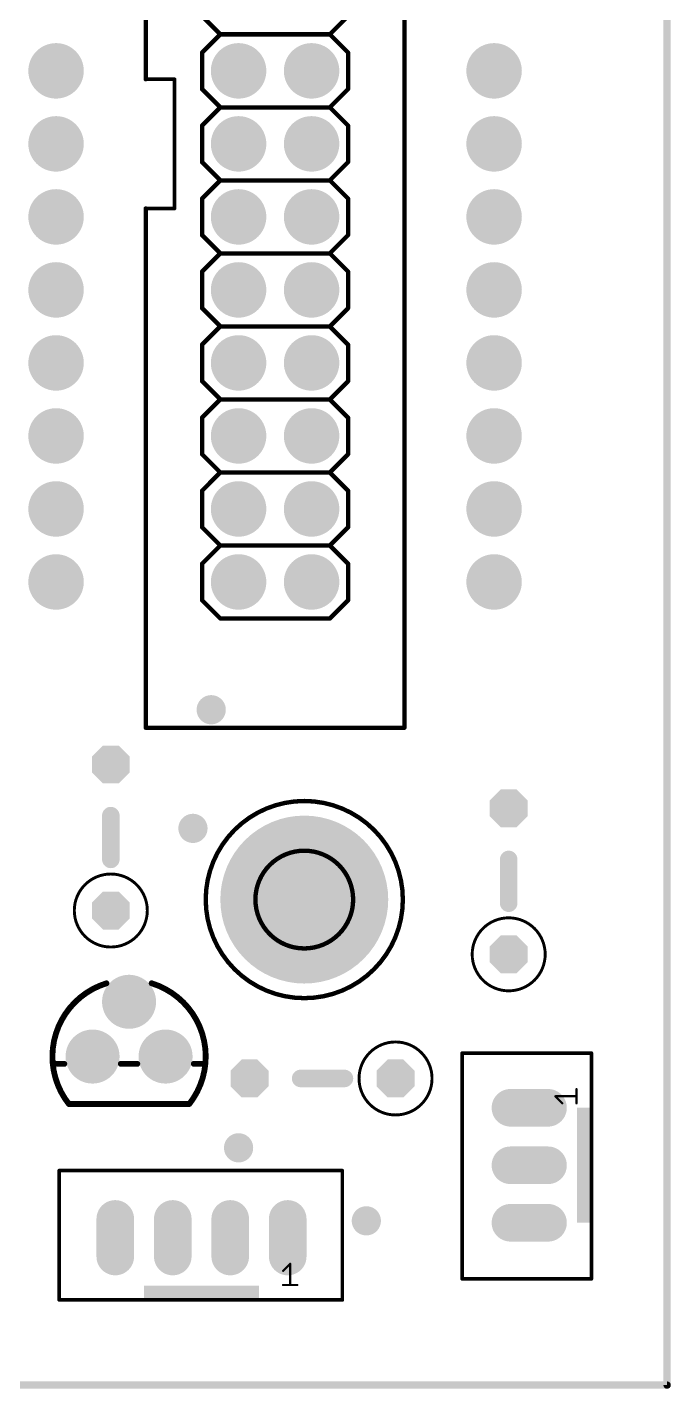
# Model space of a CAD drawing. Extents: x -0.01 to 3.94, y -0.01 to 3.15.
# Drawn here: x 3.06 to 3.942, y -0.005 to 1.86 of the extents above; entities that cross this region are included whole.
import ezdxf

# ---------------------------------------------------------------- set-up
doc = ezdxf.new("R2010")
doc.units = 0
for name, color, linetype in [('17', 94, 'CONTINUOUS'), ('18', 94, 'CONTINUOUS'), ('20', 178, 'CONTINUOUS'), ('21', 250, 'CONTINUOUS')]:
    doc.layers.add(name, color=color, linetype=linetype)

# ---------------------------------------------------------------- blocks, each defined once
blk = doc.blocks.new('ROUNDP')
at = {"const_width": 0.5}
blk.add_lwpolyline([(0, -0.25, 1), (0, 0.25, 1), (0, -0.25)], format="xyb", dxfattribs=at)
blk = doc.blocks.new('RECT')
blk.add_solid([(-0.5, -0.5), (0.5, -0.5), (-0.5, 0.5), (0.5, 0.5)])
blk = doc.blocks.new('LONGP100')
at = {"const_width": 1}
blk.add_lwpolyline([(-0.5, 0), (0.5, 0)], dxfattribs=at)
at = {"const_width": 0.5}
for points in [[(-0.5, 0.25, 1), (-0.5, -0.25)], [(0.5, -0.25, 1), (0.5, 0.25)]]:
    blk.add_lwpolyline(points, format="xyb", dxfattribs=at)
blk = doc.blocks.new('OCTAGONP')
at = {"const_width": 0.5}
blk.add_lwpolyline([(-0.25, -0.103553), (-0.25, 0.103553), (-0.103553, 0.25), (0.103553, 0.25), (0.25, 0.103553), (0.25, -0.103553), (0.103553, -0.25), (-0.103553, -0.25), (-0.25, -0.103553), (-0.25, 0.103553)], dxfattribs=at)
blk = doc.blocks.new('ROUNDV')
at = {"const_width": 0.5}
blk.add_lwpolyline([(0, -0.25, 1), (0, 0.25, 1), (0, -0.25)], format="xyb", dxfattribs=at)

msp = doc.modelspace()

# ---------------------------------------------------------------- linework, layer by layer
at = {"layer": '20', "const_width": 0.01}
for points in [[(3.937008, 3.149606), (3.937008, 0)], [(3.937008, 0), (0, 0)]]:
    msp.add_lwpolyline(points, dxfattribs=at)
at = {"layer": '20', "const_width": 0.005}
for points in [[(3.934508, 0, 1), (3.939508, 0)], [(3.937008, -0.0025, 1), (3.937008, 0.0025)]]:
    msp.add_lwpolyline(points, format="xyb", dxfattribs=at)
at = {"layer": '21'}
for points, const_width in [([(3.222835, 2.499606), (3.222835, 1.788583)], 0.006), ([(3.577165, 0.900394), (3.577165, 2.499606)], 0.006), ([(3.3, 1.875), (3.325, 1.85)], 0.006), ([(3.5, 1.875), (3.475, 1.85)], 0.006), ([(3.325, 1.85), (3.3, 1.825)], 0.006), ([(3.475, 1.85), (3.325, 1.85)], 0.006), ([(3.475, 1.85), (3.5, 1.825)], 0.006), ([(3.3, 1.825), (3.3, 1.775)], 0.006), ([(3.5, 1.825), (3.5, 1.775)], 0.006), ([(3.222835, 1.788583), (3.262205, 1.788583)], 0.005), ([(3.262205, 1.788583), (3.262205, 1.611417)], 0.005), ([(3.3, 1.775), (3.325, 1.75)], 0.006), ([(3.5, 1.775), (3.475, 1.75)], 0.006), ([(3.325, 1.75), (3.3, 1.725)], 0.006), ([(3.475, 1.75), (3.325, 1.75)], 0.006), ([(3.475, 1.75), (3.5, 1.725)], 0.006), ([(3.3, 1.675), (3.3, 1.725)], 0.006), ([(3.5, 1.725), (3.5, 1.675)], 0.006), ([(3.325, 1.65), (3.3, 1.675)], 0.006), ([(3.5, 1.675), (3.475, 1.65)], 0.006), ([(3.325, 1.65), (3.3, 1.625)], 0.006), ([(3.475, 1.65), (3.325, 1.65)], 0.006), ([(3.475, 1.65), (3.5, 1.625)], 0.006), ([(3.3, 1.575), (3.3, 1.625)], 0.006), ([(3.5, 1.625), (3.5, 1.575)], 0.006), ([(3.222835, 1.611417), (3.222835, 0.900394)], 0.006), ([(3.262205, 1.611417), (3.222835, 1.611417)], 0.005), ([(3.325, 1.55), (3.3, 1.575)], 0.006), ([(3.5, 1.575), (3.475, 1.55)], 0.006), ([(3.325, 1.55), (3.3, 1.525)], 0.006), ([(3.475, 1.55), (3.325, 1.55)], 0.006), ([(3.475, 1.55), (3.5, 1.525)], 0.006), ([(3.3, 1.475), (3.3, 1.525)], 0.006), ([(3.5, 1.525), (3.5, 1.475)], 0.006), ([(3.325, 1.45), (3.3, 1.475)], 0.006), ([(3.5, 1.475), (3.475, 1.45)], 0.006), ([(3.325, 1.45), (3.3, 1.425)], 0.006), ([(3.475, 1.45), (3.325, 1.45)], 0.006), ([(3.475, 1.45), (3.5, 1.425)], 0.006), ([(3.3, 1.375), (3.3, 1.425)], 0.006), ([(3.5, 1.425), (3.5, 1.375)], 0.006), ([(3.325, 1.35), (3.3, 1.375)], 0.006), ([(3.5, 1.375), (3.475, 1.35)], 0.006), ([(3.325, 1.35), (3.3, 1.325)], 0.006), ([(3.475, 1.35), (3.325, 1.35)], 0.006), ([(3.475, 1.35), (3.5, 1.325)], 0.006), ([(3.3, 1.275), (3.3, 1.325)], 0.006), ([(3.5, 1.325), (3.5, 1.275)], 0.006), ([(3.325, 1.25), (3.3, 1.275)], 0.006), ([(3.5, 1.275), (3.475, 1.25)], 0.006), ([(3.325, 1.25), (3.3, 1.225)], 0.006), ([(3.475, 1.25), (3.325, 1.25)], 0.006), ([(3.475, 1.25), (3.5, 1.225)], 0.006), ([(3.3, 1.175), (3.3, 1.225)], 0.006), ([(3.5, 1.225), (3.5, 1.175)], 0.006), ([(3.325, 1.15), (3.3, 1.175)], 0.006), ([(3.475, 1.15), (3.5, 1.175)], 0.006), ([(3.325, 1.15), (3.3, 1.125)], 0.006), ([(3.475, 1.15), (3.325, 1.15)], 0.006), ([(3.475, 1.15), (3.5, 1.125)], 0.006), ([(3.3, 1.075), (3.3, 1.125)], 0.006), ([(3.5, 1.075), (3.5, 1.125)], 0.006), ([(3.325, 1.05), (3.3, 1.075)], 0.006), ([(3.5, 1.075), (3.475, 1.05)], 0.006), ([(3.475, 1.05), (3.325, 1.05)], 0.006), ([(3.577165, 0.900394), (3.222835, 0.900394)], 0.006), ([(3.175, 0.72), (3.175, 0.78)], 0.024), ([(3.72, 0.66), (3.72, 0.72)], 0.024), ([(3.656201, 0.145571), (3.656201, 0.454626)], 0.005), ([(3.656201, 0.454626), (3.833366, 0.454626)], 0.005), ([(3.833366, 0.454626), (3.833366, 0.145571)], 0.005), ([(3.095476, 0.44), (3.111272, 0.44)], 0.008), ([(3.188728, 0.44), (3.211272, 0.44)], 0.008), ([(3.288728, 0.44), (3.304524, 0.44)], 0.008), ([(3.495, 0.42), (3.435, 0.42)], 0.024), ([(3.79352, 0.385949), (3.783845, 0.395624)], 0.003), ([(3.783845, 0.395624), (3.81287, 0.395624)], 0.003), ([(3.81287, 0.385949), (3.81287, 0.405299)], 0.003), ([(3.117539, 0.385), (3.282461, 0.385)], 0.008), ([(3.104331, 0.293799), (3.492126, 0.293799)], 0.005), ([(3.104331, 0.116634), (3.104331, 0.293799)], 0.005), ([(3.492126, 0.293799), (3.492126, 0.116634)], 0.005), ([(3.410949, 0.15648), (3.420624, 0.166155)], 0.003), ([(3.420624, 0.166155), (3.420624, 0.13713)], 0.003), ([(3.410949, 0.13713), (3.430299, 0.13713)], 0.003), ([(3.833366, 0.145571), (3.656201, 0.145571)], 0.005), ([(3.492126, 0.116634), (3.104331, 0.116634)], 0.005)]:
    msp.add_lwpolyline(points, dxfattribs=dict(at, const_width=const_width))
for points, const_width in [([(3.325, 1.8515, 1), (3.325, 1.8485)], 0.003), ([(3.326061, 1.848939, 1), (3.323939, 1.851061)], 0.003), ([(3.323939, 1.848939, 1), (3.326061, 1.851061)], 0.003), ([(3.476061, 1.851061, 1), (3.473939, 1.848939)], 0.003), ([(3.473939, 1.851061, 1), (3.476061, 1.848939)], 0.003), ([(3.475, 1.8485, 1), (3.475, 1.8515)], 0.003), ([(3.3015, 1.825, 1), (3.2985, 1.825)], 0.003), ([(3.298939, 1.826061, 1), (3.301061, 1.823939)], 0.003), ([(3.5015, 1.825, 1), (3.4985, 1.825)], 0.003), ([(3.498939, 1.823939, 1), (3.501061, 1.826061)], 0.003), ([(3.222835, 1.789833, 1), (3.222835, 1.787333)], 0.0025), ([(3.263455, 1.788583, 1), (3.260955, 1.788583)], 0.0025), ([(3.262205, 1.787333, 1), (3.262205, 1.789833)], 0.0025), ([(3.221335, 1.788583, 1), (3.224335, 1.788583)], 0.003), ([(3.301061, 1.776061, 1), (3.298939, 1.773939)], 0.003), ([(3.2985, 1.775, 1), (3.3015, 1.775)], 0.003), ([(3.4985, 1.775, 1), (3.5015, 1.775)], 0.003), ([(3.501061, 1.773939, 1), (3.498939, 1.776061)], 0.003), ([(3.325, 1.7515, 1), (3.325, 1.7485)], 0.003), ([(3.326061, 1.748939, 1), (3.323939, 1.751061)], 0.003), ([(3.476061, 1.751061, 1), (3.473939, 1.748939)], 0.003), ([(3.475, 1.7485, 1), (3.475, 1.7515)], 0.003), ([(3.323939, 1.748939, 1), (3.326061, 1.751061)], 0.003), ([(3.473939, 1.751061, 1), (3.476061, 1.748939)], 0.003), ([(3.3015, 1.725, 1), (3.2985, 1.725)], 0.003), ([(3.298939, 1.726061, 1), (3.301061, 1.723939)], 0.003), ([(3.5015, 1.725, 1), (3.4985, 1.725)], 0.003), ([(3.498939, 1.723939, 1), (3.501061, 1.726061)], 0.003), ([(3.301061, 1.676061, 1), (3.298939, 1.673939)], 0.003), ([(3.2985, 1.675, 1), (3.3015, 1.675)], 0.003), ([(3.4985, 1.675, 1), (3.5015, 1.675)], 0.003), ([(3.501061, 1.673939, 1), (3.498939, 1.676061)], 0.003), ([(3.325, 1.6515, 1), (3.325, 1.6485)], 0.003), ([(3.326061, 1.648939, 1), (3.323939, 1.651061)], 0.003), ([(3.323939, 1.648939, 1), (3.326061, 1.651061)], 0.003), ([(3.476061, 1.651061, 1), (3.473939, 1.648939)], 0.003), ([(3.473939, 1.651061, 1), (3.476061, 1.648939)], 0.003), ([(3.475, 1.6485, 1), (3.475, 1.6515)], 0.003), ([(3.3015, 1.625, 1), (3.2985, 1.625)], 0.003), ([(3.298939, 1.626061, 1), (3.301061, 1.623939)], 0.003), ([(3.5015, 1.625, 1), (3.4985, 1.625)], 0.003), ([(3.498939, 1.623939, 1), (3.501061, 1.626061)], 0.003), ([(3.224335, 1.611417, 1), (3.221335, 1.611417)], 0.003), ([(3.222835, 1.612667, 1), (3.222835, 1.610167)], 0.0025), ([(3.260955, 1.611417, 1), (3.263455, 1.611417)], 0.0025), ([(3.262205, 1.610167, 1), (3.262205, 1.612667)], 0.0025), ([(3.301061, 1.576061, 1), (3.298939, 1.573939)], 0.003), ([(3.2985, 1.575, 1), (3.3015, 1.575)], 0.003), ([(3.4985, 1.575, 1), (3.5015, 1.575)], 0.003), ([(3.501061, 1.573939, 1), (3.498939, 1.576061)], 0.003), ([(3.325, 1.5515, 1), (3.325, 1.5485)], 0.003), ([(3.326061, 1.548939, 1), (3.323939, 1.551061)], 0.003), ([(3.323939, 1.548939, 1), (3.326061, 1.551061)], 0.003), ([(3.476061, 1.551061, 1), (3.473939, 1.548939)], 0.003), ([(3.473939, 1.551061, 1), (3.476061, 1.548939)], 0.003), ([(3.475, 1.5485, 1), (3.475, 1.5515)], 0.003), ([(3.3015, 1.525, 1), (3.2985, 1.525)], 0.003), ([(3.298939, 1.526061, 1), (3.301061, 1.523939)], 0.003), ([(3.5015, 1.525, 1), (3.4985, 1.525)], 0.003), ([(3.498939, 1.523939, 1), (3.501061, 1.526061)], 0.003), ([(3.301061, 1.476061, 1), (3.298939, 1.473939)], 0.003), ([(3.2985, 1.475, 1), (3.3015, 1.475)], 0.003), ([(3.4985, 1.475, 1), (3.5015, 1.475)], 0.003), ([(3.501061, 1.473939, 1), (3.498939, 1.476061)], 0.003), ([(3.325, 1.4515, 1), (3.325, 1.4485)], 0.003), ([(3.326061, 1.448939, 1), (3.323939, 1.451061)], 0.003), ([(3.323939, 1.448939, 1), (3.326061, 1.451061)], 0.003), ([(3.476061, 1.451061, 1), (3.473939, 1.448939)], 0.003), ([(3.473939, 1.451061, 1), (3.476061, 1.448939)], 0.003), ([(3.475, 1.4485, 1), (3.475, 1.4515)], 0.003), ([(3.3015, 1.425, 1), (3.2985, 1.425)], 0.003), ([(3.298939, 1.426061, 1), (3.301061, 1.423939)], 0.003), ([(3.5015, 1.425, 1), (3.4985, 1.425)], 0.003), ([(3.498939, 1.423939, 1), (3.501061, 1.426061)], 0.003), ([(3.301061, 1.376061, 1), (3.298939, 1.373939)], 0.003), ([(3.2985, 1.375, 1), (3.3015, 1.375)], 0.003), ([(3.4985, 1.375, 1), (3.5015, 1.375)], 0.003), ([(3.501061, 1.373939, 1), (3.498939, 1.376061)], 0.003), ([(3.325, 1.3515, 1), (3.325, 1.3485)], 0.003), ([(3.326061, 1.348939, 1), (3.323939, 1.351061)], 0.003), ([(3.323939, 1.348939, 1), (3.326061, 1.351061)], 0.003), ([(3.476061, 1.351061, 1), (3.473939, 1.348939)], 0.003), ([(3.473939, 1.351061, 1), (3.476061, 1.348939)], 0.003), ([(3.475, 1.3485, 1), (3.475, 1.3515)], 0.003), ([(3.3015, 1.325, 1), (3.2985, 1.325)], 0.003), ([(3.298939, 1.326061, 1), (3.301061, 1.323939)], 0.003), ([(3.5015, 1.325, 1), (3.4985, 1.325)], 0.003), ([(3.498939, 1.323939, 1), (3.501061, 1.326061)], 0.003), ([(3.301061, 1.276061, 1), (3.298939, 1.273939)], 0.003), ([(3.2985, 1.275, 1), (3.3015, 1.275)], 0.003), ([(3.4985, 1.275, 1), (3.5015, 1.275)], 0.003), ([(3.501061, 1.273939, 1), (3.498939, 1.276061)], 0.003), ([(3.325, 1.2515, 1), (3.325, 1.2485)], 0.003), ([(3.326061, 1.248939, 1), (3.323939, 1.251061)], 0.003), ([(3.323939, 1.248939, 1), (3.326061, 1.251061)], 0.003), ([(3.476061, 1.251061, 1), (3.473939, 1.248939)], 0.003), ([(3.473939, 1.251061, 1), (3.476061, 1.248939)], 0.003), ([(3.475, 1.2485, 1), (3.475, 1.2515)], 0.003), ([(3.3015, 1.225, 1), (3.2985, 1.225)], 0.003), ([(3.298939, 1.226061, 1), (3.301061, 1.223939)], 0.003), ([(3.5015, 1.225, 1), (3.4985, 1.225)], 0.003), ([(3.498939, 1.223939, 1), (3.501061, 1.226061)], 0.003), ([(3.301061, 1.176061, 1), (3.298939, 1.173939)], 0.003), ([(3.2985, 1.175, 1), (3.3015, 1.175)], 0.003), ([(3.4985, 1.175, 1), (3.5015, 1.175)], 0.003), ([(3.501061, 1.173939, 1), (3.498939, 1.176061)], 0.003), ([(3.325, 1.1515, 1), (3.325, 1.1485)], 0.003), ([(3.326061, 1.148939, 1), (3.323939, 1.151061)], 0.003), ([(3.323939, 1.148939, 1), (3.326061, 1.151061)], 0.003), ([(3.476061, 1.151061, 1), (3.473939, 1.148939)], 0.003), ([(3.473939, 1.151061, 1), (3.476061, 1.148939)], 0.003), ([(3.475, 1.1485, 1), (3.475, 1.1515)], 0.003), ([(3.3015, 1.125, 1), (3.2985, 1.125)], 0.003), ([(3.298939, 1.126061, 1), (3.301061, 1.123939)], 0.003), ([(3.5015, 1.125, 1), (3.4985, 1.125)], 0.003), ([(3.498939, 1.123939, 1), (3.501061, 1.126061)], 0.003), ([(3.301061, 1.076061, 1), (3.298939, 1.073939)], 0.003), ([(3.2985, 1.075, 1), (3.3015, 1.075)], 0.003), ([(3.4985, 1.075, 1), (3.5015, 1.075)], 0.003), ([(3.501061, 1.073939, 1), (3.498939, 1.076061)], 0.003), ([(3.325, 1.0515, 1), (3.325, 1.0485)], 0.003), ([(3.323939, 1.048939, 1), (3.326061, 1.051061)], 0.003), ([(3.473939, 1.051061, 1), (3.476061, 1.048939)], 0.003), ([(3.475, 1.0485, 1), (3.475, 1.0515)], 0.003), ([(3.222835, 0.901894, 1), (3.222835, 0.898894)], 0.003), ([(3.221335, 0.900394, 1), (3.224335, 0.900394)], 0.003), ([(3.575665, 0.900394, 1), (3.578665, 0.900394)], 0.003), ([(3.577165, 0.898894, 1), (3.577165, 0.901894)], 0.003), ([(3.44, 0.53, 1), (3.44, 0.8, 1), (3.44, 0.53)], 0.006), ([(3.181, 0.78, 1), (3.169, 0.78)], 0.012), ([(3.44, 0.598071, 1), (3.44, 0.731929, 1), (3.44, 0.598071)], 0.006), ([(3.726, 0.72, 1), (3.714, 0.72)], 0.012), ([(3.169, 0.72, 1), (3.181, 0.72)], 0.012), ([(3.175, 0.6, 1), (3.175, 0.7, 1), (3.175, 0.6)], 0.004), ([(3.714, 0.66, 1), (3.726, 0.66)], 0.012), ([(3.72, 0.54, 1), (3.72, 0.64, 1), (3.72, 0.54)], 0.004), ([(3.169043, 0.550335, 0.526677), (3.117535, 0.385)], 0.008), ([(3.169633, 0.548424, 1), (3.168454, 0.552246)], 0.004), ([(3.231546, 0.552242, 1), (3.230367, 0.548419)], 0.004), ([(3.282461, 0.385, 0.52668), (3.230957, 0.550331)], 0.008), ([(3.565, 0.37, 1), (3.565, 0.47, 1), (3.565, 0.37)], 0.004), ([(3.657451, 0.454626, 1), (3.654951, 0.454626)], 0.0025), ([(3.656201, 0.455876, 1), (3.656201, 0.453376)], 0.0025), ([(3.834616, 0.454626, 1), (3.832116, 0.454626)], 0.0025), ([(3.833366, 0.453376, 1), (3.833366, 0.455876)], 0.0025), ([(3.095476, 0.442, 1), (3.095476, 0.438)], 0.004), ([(3.111272, 0.438, 1), (3.111272, 0.442)], 0.004), ([(3.188728, 0.442, 1), (3.188728, 0.438)], 0.004), ([(3.211272, 0.438, 1), (3.211272, 0.442)], 0.004), ([(3.288728, 0.442, 1), (3.288728, 0.438)], 0.004), ([(3.304524, 0.438, 1), (3.304524, 0.442)], 0.004), ([(3.435, 0.426, 1), (3.435, 0.414)], 0.012), ([(3.495, 0.414, 1), (3.495, 0.426)], 0.012), ([(3.784376, 0.396154, 1), (3.783315, 0.395093)], 0.0015), ([(3.783845, 0.396374, 1), (3.783845, 0.394874)], 0.0015), ([(3.81362, 0.405299, 1), (3.81212, 0.405299)], 0.0015), ([(3.81287, 0.394874, 1), (3.81287, 0.396374)], 0.0015), ([(3.117539, 0.387, 1), (3.117539, 0.383)], 0.004), ([(3.115965, 0.383762, 1), (3.119106, 0.386238)], 0.004), ([(3.28089, 0.386238, 1), (3.284031, 0.383762)], 0.004), ([(3.282461, 0.383, 1), (3.282461, 0.387)], 0.004), ([(3.79299, 0.385418, 1), (3.794051, 0.386479)], 0.0015), ([(3.81212, 0.385949, 1), (3.81362, 0.385949)], 0.0015), ([(3.104331, 0.295049, 1), (3.104331, 0.292549)], 0.0025), ([(3.105581, 0.293799, 1), (3.103081, 0.293799)], 0.0025), ([(3.493376, 0.293799, 1), (3.490876, 0.293799)], 0.0025), ([(3.492126, 0.292549, 1), (3.492126, 0.295049)], 0.0025), ([(3.410418, 0.15701, 1), (3.411479, 0.155949)], 0.0015), ([(3.421374, 0.166155, 1), (3.419874, 0.166155)], 0.0015), ([(3.421154, 0.165624, 1), (3.420093, 0.166685)], 0.0015), ([(3.410949, 0.13788, 1), (3.410949, 0.13638)], 0.0015), ([(3.419874, 0.13713, 1), (3.421374, 0.13713)], 0.0015), ([(3.430299, 0.13638, 1), (3.430299, 0.13788)], 0.0015), ([(3.656201, 0.146821, 1), (3.656201, 0.144321)], 0.0025), ([(3.654951, 0.145571, 1), (3.657451, 0.145571)], 0.0025), ([(3.832116, 0.145571, 1), (3.834616, 0.145571)], 0.0025), ([(3.833366, 0.144321, 1), (3.833366, 0.146821)], 0.0025), ([(3.104331, 0.117884, 1), (3.104331, 0.115384)], 0.0025), ([(3.103081, 0.116634, 1), (3.105581, 0.116634)], 0.0025), ([(3.490876, 0.116634, 1), (3.493376, 0.116634)], 0.0025), ([(3.492126, 0.115384, 1), (3.492126, 0.117884)], 0.0025)]:
    msp.add_lwpolyline(points, format="xyb", dxfattribs=dict(at, const_width=const_width))

# ---------------------------------------------------------------- block references
at = {"layer": '17'}
for p, xscale, yscale in [((3.1, 1.8), 0.076, 0.076), ((3.1, 1.8), 0.076, 0.076), ((3.7, 1.8), 0.076, 0.076), ((3.7, 1.8), 0.076, 0.076), ((3.1, 1.7), 0.076, 0.076), ((3.1, 1.7), 0.076, 0.076), ((3.7, 1.7), 0.076, 0.076), ((3.7, 1.7), 0.076, 0.076), ((3.1, 1.6), 0.076, 0.076), ((3.1, 1.6), 0.076, 0.076), ((3.7, 1.6), 0.076, 0.076), ((3.7, 1.6), 0.076, 0.076), ((3.1, 1.5), 0.076, 0.076), ((3.1, 1.5), 0.076, 0.076), ((3.7, 1.5), 0.076, 0.076), ((3.7, 1.5), 0.076, 0.076), ((3.1, 1.4), 0.076, 0.076), ((3.1, 1.4), 0.076, 0.076), ((3.7, 1.4), 0.076, 0.076), ((3.7, 1.4), 0.076, 0.076), ((3.1, 1.3), 0.076, 0.076), ((3.1, 1.3), 0.076, 0.076), ((3.7, 1.3), 0.076, 0.076), ((3.7, 1.3), 0.076, 0.076), ((3.1, 1.2), 0.076, 0.076), ((3.1, 1.2), 0.076, 0.076), ((3.7, 1.2), 0.076, 0.076), ((3.7, 1.2), 0.076, 0.076), ((3.1, 1.1), 0.076, 0.076), ((3.1, 1.1), 0.076, 0.076), ((3.7, 1.1), 0.076, 0.076), ((3.7, 1.1), 0.076, 0.076), ((3.44, 0.665), 0.23, 0.23), ((3.44, 0.665), 0.23, 0.23), ((3.2, 0.525), 0.074, 0.074), ((3.2, 0.525), 0.074, 0.074), ((3.15, 0.45), 0.074, 0.074), ((3.15, 0.45), 0.074, 0.074), ((3.25, 0.45), 0.074, 0.074), ((3.25, 0.45), 0.074, 0.074)]:
    msp.add_blockref('ROUNDP', p, dxfattribs=dict(at, xscale=xscale, yscale=yscale))
for name, p, xscale, yscale, rotation in [('ROUNDP', (3.35, 1.8), 0.076, 0.076, 270), ('ROUNDP', (3.35, 1.8), 0.076, 0.076, 270), ('ROUNDP', (3.45, 1.8), 0.076, 0.076, 270), ('ROUNDP', (3.45, 1.8), 0.076, 0.076, 270), ('ROUNDP', (3.35, 1.7), 0.076, 0.076, 270), ('ROUNDP', (3.35, 1.7), 0.076, 0.076, 270), ('ROUNDP', (3.45, 1.7), 0.076, 0.076, 270), ('ROUNDP', (3.45, 1.7), 0.076, 0.076, 270), ('ROUNDP', (3.35, 1.6), 0.076, 0.076, 270), ('ROUNDP', (3.35, 1.6), 0.076, 0.076, 270), ('ROUNDP', (3.45, 1.6), 0.076, 0.076, 270), ('ROUNDP', (3.45, 1.6), 0.076, 0.076, 270), ('ROUNDP', (3.35, 1.5), 0.076, 0.076, 270), ('ROUNDP', (3.35, 1.5), 0.076, 0.076, 270), ('ROUNDP', (3.45, 1.5), 0.076, 0.076, 270), ('ROUNDP', (3.45, 1.5), 0.076, 0.076, 270), ('ROUNDP', (3.35, 1.4), 0.076, 0.076, 270), ('ROUNDP', (3.35, 1.4), 0.076, 0.076, 270), ('ROUNDP', (3.45, 1.4), 0.076, 0.076, 270), ('ROUNDP', (3.45, 1.4), 0.076, 0.076, 270), ('ROUNDP', (3.35, 1.3), 0.076, 0.076, 270), ('ROUNDP', (3.35, 1.3), 0.076, 0.076, 270), ('ROUNDP', (3.45, 1.3), 0.076, 0.076, 270), ('ROUNDP', (3.45, 1.3), 0.076, 0.076, 270), ('ROUNDP', (3.35, 1.2), 0.076, 0.076, 270), ('ROUNDP', (3.35, 1.2), 0.076, 0.076, 270), ('ROUNDP', (3.45, 1.2), 0.076, 0.076, 270), ('ROUNDP', (3.45, 1.2), 0.076, 0.076, 270), ('ROUNDP', (3.35, 1.1), 0.076, 0.076, 270), ('ROUNDP', (3.35, 1.1), 0.076, 0.076, 270), ('ROUNDP', (3.45, 1.1), 0.076, 0.076, 270), ('ROUNDP', (3.45, 1.1), 0.076, 0.076, 270), ('OCTAGONP', (3.175, 0.85), 0.052, 0.052, 90), ('OCTAGONP', (3.175, 0.85), 0.052, 0.052, 90), ('OCTAGONP', (3.72, 0.79), 0.052, 0.052, 90), ('OCTAGONP', (3.72, 0.79), 0.052, 0.052, 90), ('OCTAGONP', (3.175, 0.65), 0.052, 0.052, 90), ('OCTAGONP', (3.175, 0.65), 0.052, 0.052, 90), ('OCTAGONP', (3.72, 0.59), 0.052, 0.052, 90), ('OCTAGONP', (3.72, 0.59), 0.052, 0.052, 90), ('OCTAGONP', (3.365, 0.42), 0.052, 0.052, 180), ('OCTAGONP', (3.365, 0.42), 0.052, 0.052, 180), ('OCTAGONP', (3.565, 0.42), 0.052, 0.052, 180), ('OCTAGONP', (3.565, 0.42), 0.052, 0.052, 180), ('LONGP100', (3.74813, 0.379823), 0.051496, 0.051496, 180), ('LONGP100', (3.74813, 0.379823), 0.051496, 0.051496, 180), ('LONGP100', (3.74813, 0.301083), 0.051496, 0.051496, 180), ('LONGP100', (3.74813, 0.301083), 0.051496, 0.051496, 180), ('LONGP100', (3.181102, 0.20187), 0.051496, 0.051496, 90), ('LONGP100', (3.181102, 0.20187), 0.051496, 0.051496, 90), ('LONGP100', (3.259843, 0.20187), 0.051496, 0.051496, 90), ('LONGP100', (3.259843, 0.20187), 0.051496, 0.051496, 90), ('LONGP100', (3.338583, 0.20187), 0.051496, 0.051496, 90), ('LONGP100', (3.338583, 0.20187), 0.051496, 0.051496, 90), ('LONGP100', (3.417323, 0.20187), 0.051496, 0.051496, 90), ('LONGP100', (3.417323, 0.20187), 0.051496, 0.051496, 90), ('LONGP100', (3.74813, 0.222343), 0.051496, 0.051496, 180), ('LONGP100', (3.74813, 0.222343), 0.051496, 0.051496, 180)]:
    msp.add_blockref(name, p, dxfattribs=dict(at, xscale=xscale, yscale=yscale, rotation=rotation))
at = {"layer": '18', "xscale": 0.04, "yscale": 0.04}
for p in [(3.3125, 0.925), (3.2875, 0.7625), (3.35, 0.325), (3.525, 0.225)]:
    msp.add_blockref('ROUNDV', p, dxfattribs=at)
at = {"layer": '21', "xscale": 0.15748, "yscale": 0.019685, "rotation": 90}
msp.add_blockref('RECT', (3.823524, 0.301083), dxfattribs=at)
at = {"layer": '21', "xscale": 0.15748, "yscale": 0.019685}
msp.add_blockref('RECT', (3.299213, 0.126476), dxfattribs=at)

doc.saveas('drawing.dxf')
